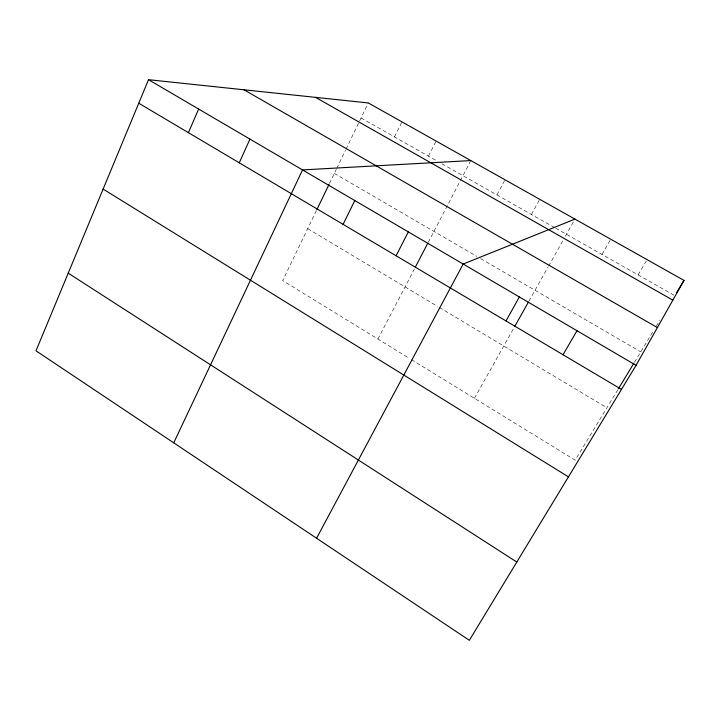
<?xml version="1.0" encoding="UTF-8"?>
<svg xmlns="http://www.w3.org/2000/svg" width="720" height="720" viewBox="0 0 720 720"><rect width="100%" height="100%" fill="white"/><g stroke="black" fill="none" stroke-linecap="round" stroke-linejoin="round"><path stroke-width="0.54" stroke-dasharray="3.6 2.7" d="M316.422 210.564L282.681 280.584L409.617 358.515M329.49 183.438L336.276 169.362M336.762 168.354L345.501 150.21M345.987 149.202L368.28 102.942M394.497 136.908L401.94 121.86M428.463 156.141L436.113 141.066M377.91 339.048L414.333 269.082M428.265 242.316L459.837 181.647M460.359 180.657L470.808 160.569M496.926 194.922L505.008 179.793M531.423 214.461L539.712 199.305M474.408 398.304L514.179 327.438M528.993 301.041L548.019 267.111M548.568 266.148L563.193 240.084M565.353 236.223L574.956 219.114M601.992 254.439L610.749 239.229M638.1 274.887L647.091 259.659M617.814 389.763L575.199 460.179L411.507 359.676M634.446 362.286L653.436 330.903M656.316 326.142L659.781 320.427M361.044 117.963L437.085 161.028M441.873 163.737L554.769 227.682M555.741 228.231L673.803 295.11M334.332 173.394L476.766 256.347M480.609 258.588L640.755 351.864M307.701 228.654L437.472 306.333M439.353 307.458L606.915 407.772"/><path stroke-width="1.08" d="M148.518 79.686L36 350.82L469.35 640.314L636.066 365.337L684 280.404L368.28 102.942L148.518 79.686L636.066 365.337M188.406 132.66L198.639 109.053M239.256 162.801L249.957 139.122M173.736 442.836L302.535 169.92L470.808 160.569M316.899 209.565L329.004 184.446M343.08 224.361L354.798 200.547M396.09 255.78L408.33 231.903M415.359 267.093L427.743 243.306M316.566 538.245L463.167 264.042L574.956 219.114M506.007 320.94L519.372 296.964M514.728 326.457L528.444 302.013M563.022 354.744L576.99 330.723M618.39 388.818L633.87 363.231M676.503 292.797L684 280.404M315.549 97.362L672.849 300.159M244.008 89.793L657.378 327.582M138.753 103.221L621.477 389.403M103.122 189.081L568.44 476.874M68.229 273.168L516.798 562.059"/></g></svg>
